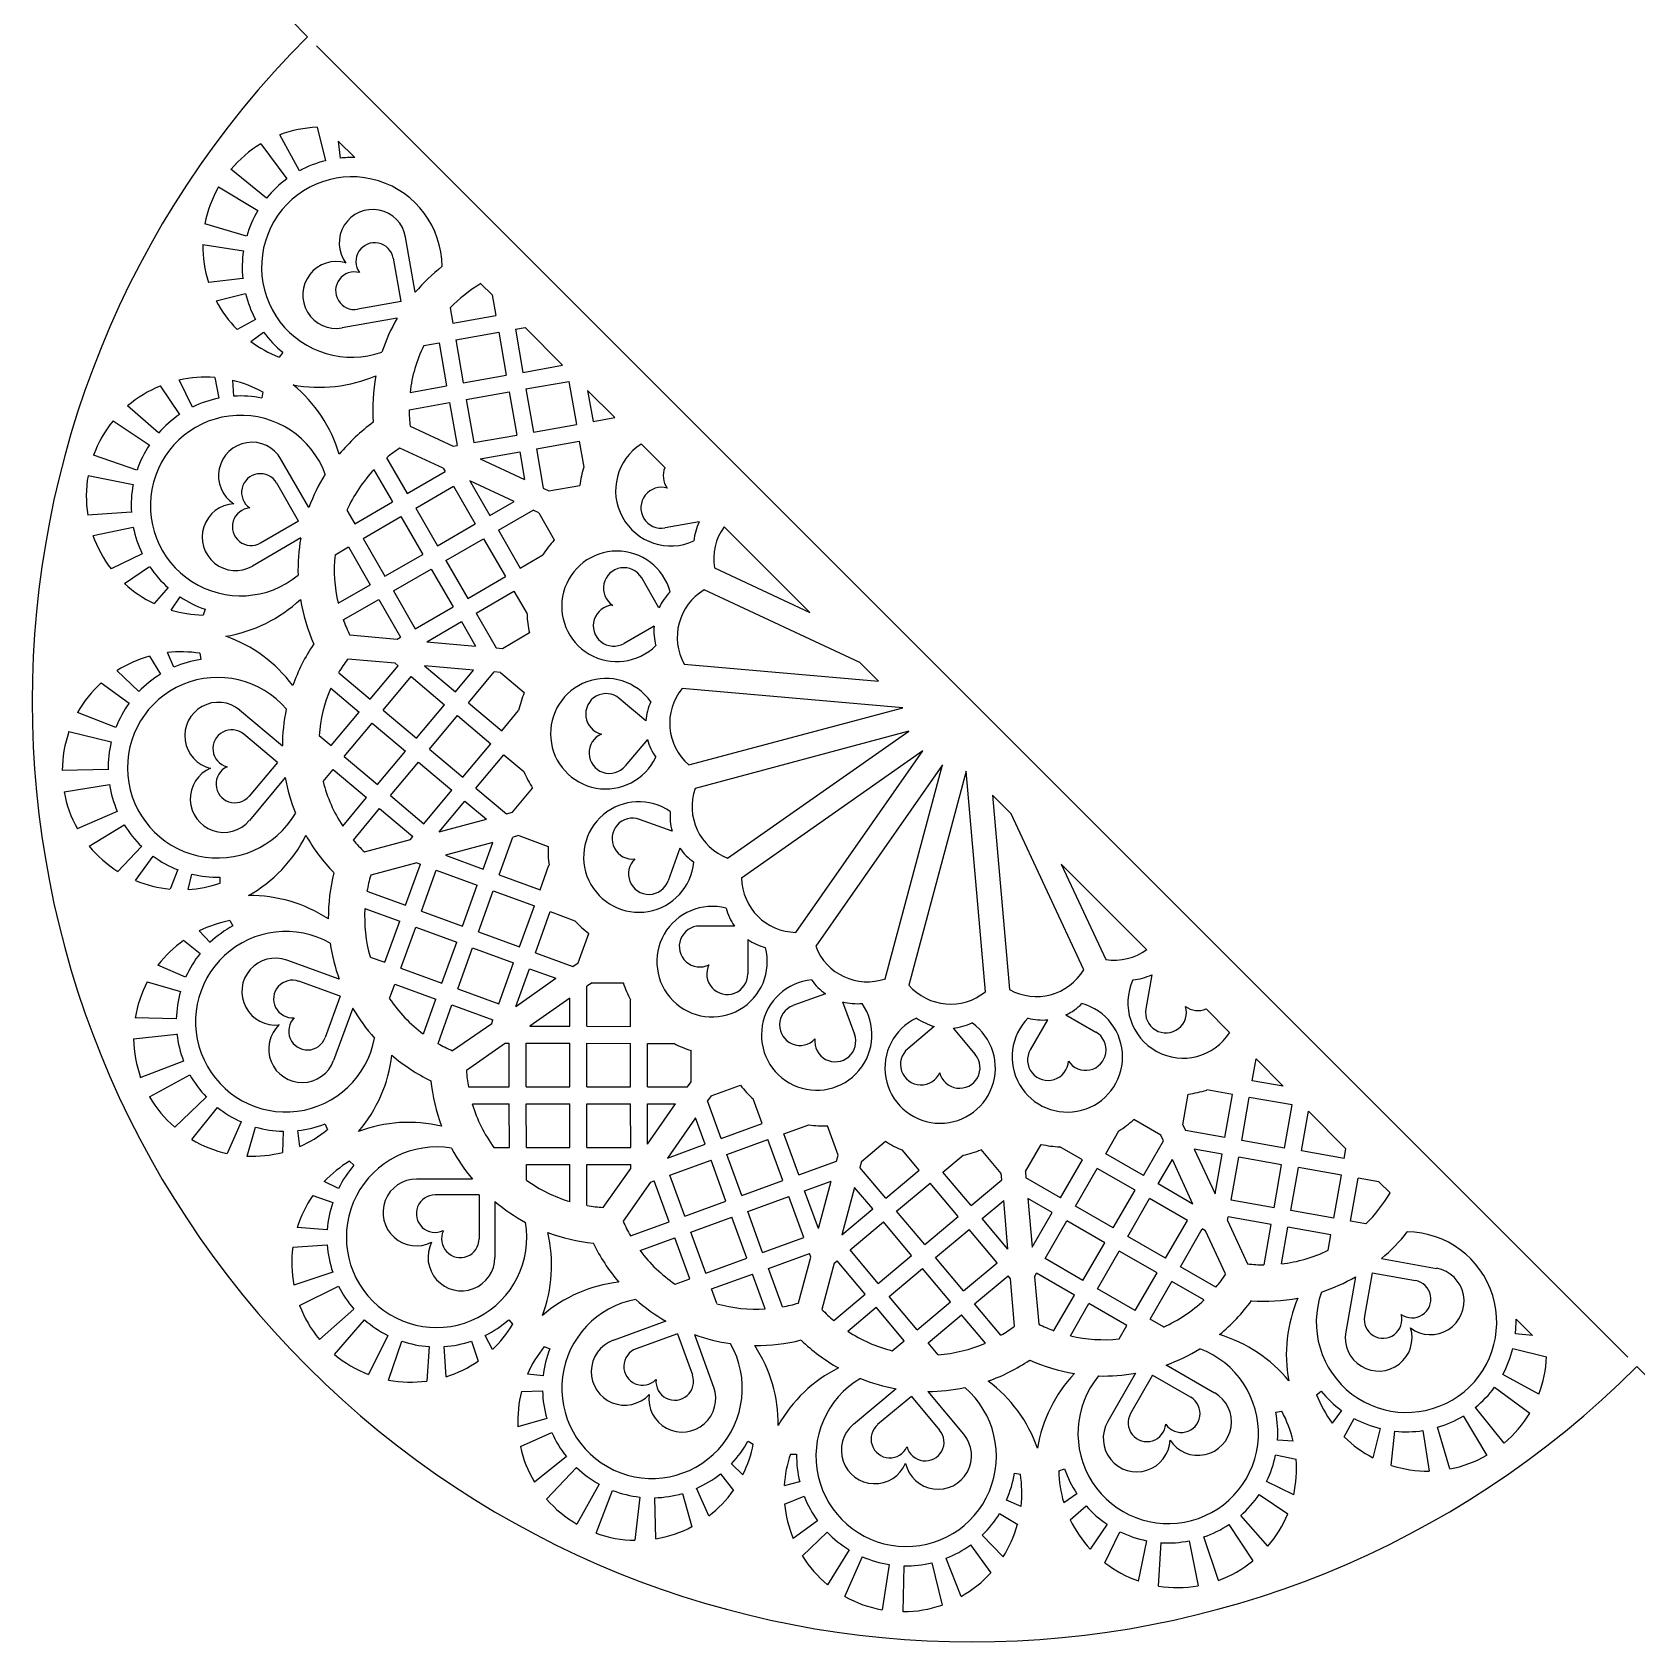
# Model space of a CAD drawing. Extents: x 41 to 289, y -2 to 246.
# Drawn here: x 41.4 to 165.2, y -1.9 to 122.2 of the extents above; entities that cross this region are included whole.
import ezdxf

# ---------------------------------------------------------------- set-up
doc = ezdxf.new("R2010")
doc.units = 0
doc.layers.get('0').update_dxf_attribs({"linetype": 'CONTINUOUS'})

msp = doc.modelspace()

# ---------------------------------------------------------------- linework, layer by layer
for p, q in [((63.38, 121.16), (164.5, 20.05)), ((62.05, 111.53), (60.53, 114.31)), ((63.41, 114.9), (64.06, 112.31)), ((59.08, 113.61), (61.07, 110.91)), ((65.05, 113.83), (66.33, 112.56)), ((65.05, 113.83), (65.19, 112.51)), ((59.51, 109.42), (56.76, 111.65)), ((55.82, 110.3), (58.85, 108.47)), ((57.98, 106.5), (54.76, 107.45)), ((54.6, 105.84), (57.73, 105.37)), ((70.99, 102.17), (70.24, 106.42)), ((69.89, 101.45), (69.3, 104.79)), ((57.68, 103.22), (55.04, 102.93)), ((55.62, 101.51), (57.89, 102.08)), ((76.05, 102.83), (76.91, 101.97)), ((76.91, 101.97), (77.2, 100.37)), ((69.89, 101.45), (66.55, 100.86)), ((73.67, 100.97), (73.88, 99.78)), ((58.67, 100.07), (57.24, 99.29)), ((69.58, 100.17), (65.34, 99.42)), ((73.88, 99.78), (77.2, 100.37)), ((78.71, 99.31), (79.45, 99.44)), ((78.71, 99.31), (79.29, 95.99)), ((79.45, 99.44), (82.35, 96.54)), ((58.3, 98.36), (59.29, 99.09)), ((71.64, 98.06), (72.82, 98.27)), ((72.82, 98.27), (73.4, 94.95)), ((74.11, 98.49), (77.42, 99.08)), ((74.11, 98.49), (74.69, 95.18)), ((77.42, 99.08), (78, 95.77)), ((60.78, 97.53), (60.48, 97.17)), ((55.52, 95.6), (55.84, 94.01)), ((74.69, 95.18), (78, 95.77)), ((79.29, 95.99), (82.35, 96.54)), ((51.31, 94.95), (52.8, 92.74)), ((53.8, 93.31), (52.78, 95.41)), ((56.99, 94.16), (56.91, 95.38)), ((59.23, 94.48), (59.14, 94.02)), ((70.59, 94.45), (73.4, 94.95)), ((74.92, 93.89), (78.23, 94.48)), ((78.23, 94.48), (78.81, 91.16)), ((79.52, 94.71), (82.83, 95.29)), ((79.52, 94.71), (80.1, 91.39)), ((82.83, 95.29), (83.41, 91.98)), ((84.28, 94.6), (84.7, 92.21)), ((84.28, 94.6), (86.38, 92.5)), ((51.18, 91.32), (48.8, 93.41)), ((70.51, 93.11), (73.63, 93.66)), ((73.63, 93.66), (74.21, 90.35)), ((74.92, 93.89), (75.5, 90.58)), ((47.68, 92.25), (50.47, 90.4)), ((70.59, 91.85), (73.92, 90.3)), ((80.1, 91.39), (83.41, 91.98)), ((84.7, 92.21), (86.38, 92.5)), ((75.5, 90.58), (78.81, 91.16)), ((80.33, 90.1), (83.64, 90.69)), ((83.64, 90.69), (83.99, 88.69)), ((49.52, 88.46), (46.17, 89.61)), ((68.78, 89.4), (70.36, 86.66)), ((73.13, 88.6), (69.8, 90.15)), ((73.92, 90.3), (74.21, 90.35)), ((75.99, 89.33), (79.04, 89.87)), ((79.04, 89.87), (79.41, 87.74)), ((80.33, 90.1), (80.86, 87.06)), ((88.42, 90.47), (90.25, 88.64)), ((62.78, 85.58), (60.63, 89.31)), ((67.8, 88.48), (69.23, 86.01)), ((70.36, 86.66), (73.28, 88.35)), ((73.13, 88.6), (73.28, 88.35)), ((75.99, 89.33), (79.41, 87.74)), ((45.75, 88.03), (49.22, 87.35)), ((61.99, 84.52), (60.3, 87.46)), ((71.02, 85.53), (73.93, 87.21)), ((73.93, 87.21), (75.61, 84.3)), ((78.62, 86.04), (75.2, 87.64)), ((75.2, 87.64), (76.74, 84.95)), ((80.86, 87.06), (81.3, 86.86)), ((81.3, 86.86), (83.67, 87.28)), ((66.32, 84.32), (69.23, 86.01)), ((76.74, 84.95), (78.62, 86.04)), ((49.08, 85.2), (45.73, 84.99)), ((61.99, 84.52), (59.05, 82.83)), ((65.72, 85.36), (66.32, 84.32)), ((66.97, 83.19), (69.88, 84.87)), ((69.88, 84.87), (71.56, 81.96)), ((71.02, 85.53), (72.7, 82.61)), ((77.4, 83.82), (80.07, 85.37)), ((80.51, 85.16), (80.07, 85.37)), ((80.51, 85.16), (81.71, 83.07)), ((92.88, 84.46), (90.25, 84)), ((46.13, 83.42), (49.23, 84.05)), ((62.15, 83.22), (58.42, 81.06)), ((66.97, 83.19), (68.65, 80.27)), ((72.7, 82.61), (75.61, 84.3)), ((73.35, 81.48), (76.26, 83.16)), ((76.26, 83.16), (77.94, 80.25)), ((77.4, 83.82), (79.08, 80.9)), ((94.81, 84.08), (101.41, 77.48)), ((49.92, 82.01), (47.53, 80.84)), ((64.8, 81.93), (65.84, 82.53)), ((65.84, 82.53), (67.52, 79.62)), ((68.65, 80.27), (71.56, 81.96)), ((79.08, 80.9), (80.83, 81.92)), ((48.57, 79.71), (50.5, 81.01)), ((69.3, 79.14), (72.22, 80.82)), ((72.22, 80.82), (73.9, 77.91)), ((73.35, 81.48), (75.03, 78.56)), ((94.06, 80.91), (101.41, 77.48)), ((65.05, 78.19), (67.52, 79.62)), ((75.03, 78.56), (77.94, 80.25)), ((89.78, 77.83), (88.45, 80.14)), ((51.92, 79.39), (50.85, 78.17)), ((52.16, 77.66), (52.84, 78.68)), ((65.43, 76.9), (68.17, 78.48)), ((68.17, 78.48), (69.85, 75.57)), ((69.3, 79.14), (70.98, 76.22)), ((75.68, 77.43), (78.6, 79.11)), ((78.6, 79.11), (79.61, 77.36)), ((105.27, 73.61), (93.27, 79.21)), ((54.77, 77.73), (54.62, 77.28)), ((70.98, 76.22), (73.9, 77.91)), ((75.68, 77.43), (77.23, 74.75)), ((65.94, 75.74), (69.6, 75.42)), ((71.87, 75.22), (74.55, 76.77)), ((74.55, 76.77), (75.64, 74.89)), ((77.71, 74.71), (79.8, 75.92)), ((89.4, 76.42), (87.09, 75.09)), ((69.6, 75.42), (69.85, 75.57)), ((71.87, 75.22), (75.64, 74.89)), ((77.23, 74.75), (77.71, 74.71)), ((50.49, 74.11), (51.34, 72.72)), ((52.37, 73.26), (51.88, 74.38)), ((54.36, 74.33), (54.44, 73.86)), ((69.44, 73.56), (65.78, 73.88)), ((67.5, 70.79), (69.66, 73.37)), ((69.44, 73.56), (69.66, 73.37)), ((75.47, 73.03), (71.71, 73.36)), ((71.71, 73.36), (74.08, 71.37)), ((91.73, 73.49), (106.71, 72.17)), ((105.27, 73.61), (106.71, 72.17)), ((46.76, 72.06), (48.92, 70.49)), ((49.66, 71.38), (47.98, 72.99)), ((65.08, 72.83), (67.5, 70.79)), ((68.5, 69.95), (70.66, 72.53)), ((70.66, 72.53), (73.24, 70.36)), ((74.08, 71.37), (75.47, 73.03)), ((75.08, 70.52), (77.06, 72.89)), ((77.55, 72.85), (77.06, 72.89)), ((77.55, 72.85), (79.39, 71.3)), ((64.47, 71.63), (66.66, 69.79)), ((88.77, 69.13), (86.72, 70.85)), ((108.58, 70.13), (91.57, 71.62)), ((47.88, 68.6), (44.93, 69.76)), ((60.74, 67.18), (57.44, 69.95)), ((64.5, 67.21), (66.66, 69.79)), ((68.5, 69.95), (71.08, 67.78)), ((71.08, 67.78), (73.24, 70.36)), ((72.08, 66.94), (74.24, 69.52)), ((74.24, 69.52), (76.82, 67.36)), ((75.08, 70.52), (77.66, 68.36)), ((77.66, 68.36), (78.96, 69.91)), ((92.09, 65.72), (108.58, 70.13)), ((44.27, 68.29), (47.53, 67.5)), ((65.5, 66.37), (67.66, 68.95)), ((67.66, 68.95), (70.24, 66.78)), ((109.06, 68.33), (92.57, 63.91)), ((95.07, 58.54), (109.06, 68.33)), ((60.36, 65.92), (57.77, 68.1)), ((63.58, 67.98), (64.5, 67.21)), ((74.66, 64.78), (76.82, 67.36)), ((88.89, 67.68), (87.18, 65.64)), ((60.36, 65.92), (58.18, 63.32)), ((65.5, 66.37), (68.08, 64.2)), ((68.08, 64.2), (70.24, 66.78)), ((69.08, 63.36), (71.24, 65.94)), ((71.24, 65.94), (73.81, 63.77)), ((72.08, 66.94), (74.66, 64.78)), ((75.66, 63.93), (77.82, 66.51)), ((77.82, 66.51), (79.37, 65.21)), ((110.13, 66.8), (96.15, 57)), ((100.34, 52.81), (110.13, 66.8)), ((47.3, 65.36), (43.76, 65.29)), ((60.96, 64.74), (58.19, 61.44)), ((63.89, 64.44), (64.66, 65.36)), ((64.66, 65.36), (67.23, 63.2)), ((111.66, 65.72), (101.87, 51.74)), ((107.24, 49.23), (111.66, 65.72)), ((113.47, 65.24), (109.05, 48.75)), ((114.96, 48.23), (113.47, 65.24)), ((43.9, 63.65), (47.4, 64.2)), ((69.08, 63.36), (71.65, 61.19)), ((71.65, 61.19), (73.81, 63.77)), ((75.66, 63.93), (78.02, 61.95)), ((78.49, 62.07), (80.04, 63.92)), ((115.51, 63.38), (116.82, 48.4)), ((115.51, 63.38), (116.95, 61.94)), ((48, 62.13), (44.92, 60.79)), ((65.4, 61.01), (67.23, 63.2)), ((66.21, 59.93), (68.24, 62.36)), ((68.24, 62.36), (70.81, 60.19)), ((72.83, 60.56), (74.82, 62.93)), ((74.82, 62.93), (76.48, 61.53)), ((78.02, 61.95), (78.49, 62.07)), ((45.83, 59.46), (48.54, 61.11)), ((72.83, 60.56), (76.48, 61.53)), ((90.79, 60.61), (88.28, 61.52)), ((122.55, 49.93), (116.95, 61.94)), ((67.08, 59.01), (70.63, 59.97)), ((70.63, 59.97), (70.81, 60.19)), ((76.96, 59.73), (73.31, 58.75)), ((76.22, 57.69), (76.96, 59.73)), ((77.45, 57.24), (78.5, 60.14)), ((78.97, 60.27), (78.5, 60.14)), ((78.97, 60.27), (81.24, 59.44)), ((49.88, 59.43), (48.04, 57.51)), ((49.4, 56.8), (50.77, 58.68)), ((73.31, 58.75), (76.22, 57.69)), ((91.4, 59.29), (90.49, 56.78)), ((52.66, 57.65), (52.07, 56.13)), ((53.48, 56.11), (53.76, 57.3)), ((71.11, 58.16), (67.56, 57.21)), ((70.24, 54.9), (71.38, 58.06)), ((71.11, 58.16), (71.38, 58.06)), ((71.46, 54.45), (72.61, 57.61)), ((72.61, 57.61), (75.77, 56.46)), ((77.45, 57.24), (80.61, 56.09)), ((80.61, 56.09), (81.3, 57.99)), ((120.81, 58.07), (124.24, 50.72)), ((120.81, 58.07), (127.41, 51.47)), ((55.9, 57.06), (55.91, 56.59)), ((67.26, 55.98), (70.24, 54.9)), ((74.63, 53.29), (75.77, 56.46)), ((75.86, 52.85), (77, 56.01)), ((77, 56.01), (80.17, 54.86)), ((67.1, 54.65), (69.79, 53.67)), ((79.02, 51.69), (80.17, 54.86)), ((56.68, 53.73), (56.91, 53.31)), ((68.64, 50.5), (69.79, 53.67)), ((71.46, 54.45), (74.63, 53.29)), ((80.25, 51.24), (81.4, 54.41)), ((81.4, 54.41), (83.3, 53.71)), ((53.12, 52.2), (54.39, 51.19)), ((55.17, 52.04), (54.33, 52.93)), ((69.87, 50.05), (71.02, 53.22)), ((71.02, 53.22), (74.18, 52.06)), ((75.86, 52.85), (79.02, 51.69)), ((83.54, 50.46), (84.37, 52.73)), ((95.6, 53.3), (92.93, 53.3)), ((96.63, 52.27), (96.63, 49.6)), ((67.51, 50.91), (68.64, 50.5)), ((73.03, 48.9), (74.18, 52.06)), ((74.26, 48.45), (75.41, 51.62)), ((75.41, 51.62), (78.57, 50.46)), ((80.25, 51.24), (83.15, 50.18)), ((53.27, 49.35), (51.14, 50.29)), ((65.12, 49.19), (61.07, 50.66)), ((69.87, 50.05), (73.03, 48.9)), ((77.42, 47.3), (78.57, 50.46)), ((78.74, 47.1), (79.8, 50.01)), ((79.8, 50.01), (81.84, 49.27)), ((83.15, 50.18), (83.54, 50.46)), ((50.32, 49), (52.88, 48.26)), ((65.2, 47.88), (62.01, 49.04)), ((69.01, 47.7), (69.42, 48.82)), ((69.42, 48.82), (72.58, 47.67)), ((74.26, 48.45), (77.42, 47.3)), ((78.74, 47.1), (81.84, 49.27)), ((84.62, 48.93), (84.22, 48.65)), ((84.22, 45.57), (84.22, 48.65)), ((84.62, 48.93), (87.03, 48.93)), ((127.8, 49.54), (127.34, 46.91)), ((65.2, 47.88), (64.04, 44.69)), ((71.61, 44.98), (72.58, 47.67)), ((72.74, 44.25), (73.81, 47.22)), ((73.81, 47.22), (76.98, 46.07)), ((82.91, 47.74), (79.82, 45.57)), ((82.91, 45.57), (82.91, 47.74)), ((87.59, 45.56), (87.59, 47.59)), ((102.63, 48.07), (100.12, 47.16)), ((103.95, 47.45), (104.86, 44.95)), ((52.55, 46.13), (49.38, 46.21)), ((66.16, 46.97), (64.68, 42.92)), ((76.88, 45.79), (76.98, 46.07)), ((119.76, 46.07), (118.42, 43.76)), ((121.17, 46.45), (123.48, 45.11)), ((131.98, 46.91), (133.8, 45.08)), ((49.26, 44.6), (52.6, 44.97)), ((73.87, 43.69), (76.88, 45.79)), ((79.82, 45.57), (82.91, 45.57)), ((84.22, 45.57), (87.59, 45.56)), ((111.02, 45.56), (108.97, 43.84)), ((112.47, 45.43), (114.18, 43.39)), ((77.95, 44.26), (74.94, 42.15)), ((77.95, 44.26), (78.24, 44.26)), ((78.24, 40.9), (78.24, 44.26)), ((79.55, 44.26), (82.91, 44.26)), ((79.55, 40.9), (79.55, 44.26)), ((82.92, 40.89), (82.91, 44.26)), ((84.22, 44.26), (87.59, 44.25)), ((84.23, 40.89), (84.22, 44.26)), ((87.59, 40.89), (87.59, 44.25)), ((88.9, 44.25), (90.93, 44.25)), ((88.9, 40.89), (88.9, 44.25)), ((92.27, 41.28), (92.26, 43.69)), ((53.11, 42.88), (49.81, 41.61)), ((135.54, 41.37), (135.84, 43.05)), ((135.84, 43.05), (137.94, 40.95)), ((50.5, 40.12), (53.6, 41.83)), ((91.99, 40.89), (92.27, 41.28)), ((93.8, 40.21), (96.06, 41.03)), ((137.94, 40.95), (135.54, 41.37)), ((54.87, 40.09), (52.44, 37.78)), ((75.08, 40.9), (78.24, 40.9)), ((79.55, 40.9), (82.92, 40.89)), ((84.23, 40.89), (87.59, 40.89)), ((88.9, 40.89), (91.99, 40.89)), ((93.8, 40.21), (93.52, 39.81)), ((94.58, 36.91), (93.52, 39.81)), ((97.74, 38.06), (97.05, 39.97)), ((130.19, 37.96), (130.61, 40.34)), ((134.02, 40.31), (132.03, 40.66)), ((133.44, 36.99), (134.02, 40.31)), ((134.73, 36.77), (135.31, 40.08)), ((138.63, 39.5), (135.31, 40.08)), ((53.75, 36.83), (55.73, 39.31)), ((75.39, 39.59), (78.24, 39.59)), ((78.25, 36.22), (78.24, 39.59)), ((79.55, 39.59), (82.92, 39.58)), ((79.56, 36.22), (79.55, 39.59)), ((82.92, 36.22), (82.92, 39.58)), ((84.23, 39.58), (87.59, 39.58)), ((84.23, 36.22), (84.23, 39.58)), ((87.6, 36.21), (87.59, 39.58)), ((88.9, 36.48), (91.07, 39.58)), ((88.9, 39.58), (91.07, 39.58)), ((88.9, 36.48), (88.9, 39.58)), ((92.6, 38.5), (90.44, 35.41)), ((93.35, 36.47), (92.6, 38.5)), ((138.04, 36.18), (138.63, 39.5)), ((139.33, 35.96), (139.87, 39.01)), ((139.87, 39.01), (142.77, 36.11)), ((57.57, 38.19), (56.49, 35.76)), ((58.01, 35.56), (58.66, 37.8)), ((60.79, 37.47), (60.75, 35.84)), ((62.08, 36.3), (61.94, 37.52)), ((64.04, 38.03), (64.21, 37.59)), ((94.58, 36.91), (97.74, 38.06)), ((99.42, 37.28), (101.33, 37.97)), ((100.57, 34.12), (99.42, 37.28)), ((103.6, 35.64), (102.77, 37.9)), ((124.24, 35.74), (125.25, 37.5)), ((128.5, 37.17), (126.41, 38.38)), ((130.19, 37.96), (130.4, 37.52)), ((133.44, 36.99), (130.4, 37.52)), ((77.05, 36.22), (78.25, 36.22)), ((79.56, 36.22), (82.92, 36.22)), ((84.23, 36.22), (87.6, 36.21)), ((90.44, 35.41), (93.35, 36.47)), ((95.03, 35.68), (98.19, 36.83)), ((99.34, 33.67), (98.19, 36.83)), ((105.41, 35.15), (107.26, 36.7)), ((109.85, 34.48), (108.54, 36.04)), ((116.18, 34.21), (114.63, 36.06)), ((118.05, 34.37), (119.25, 36.46)), ((122.45, 35.26), (120.69, 36.28)), ((127.15, 34.06), (128.7, 36.73)), ((128.7, 36.73), (128.5, 37.17)), ((131.07, 36.08), (132.67, 32.65)), ((133.21, 35.7), (131.07, 36.08)), ((138.04, 36.18), (134.73, 36.77)), ((142.64, 35.38), (142.77, 36.11)), ((65.91, 35.16), (66.26, 34.85)), ((79.56, 34.91), (82.92, 34.91)), ((79.56, 33.71), (79.56, 34.91)), ((82.92, 32.05), (82.92, 34.91)), ((84.23, 34.91), (87.6, 34.91)), ((84.23, 31.75), (84.23, 34.91)), ((87.6, 34.61), (87.6, 34.91)), ((90.63, 34.09), (93.8, 35.24)), ((94.95, 32.07), (93.8, 35.24)), ((96.18, 32.52), (95.03, 35.68)), ((100.57, 34.12), (103.48, 35.17)), ((103.48, 35.17), (103.6, 35.64)), ((105.41, 35.15), (105.28, 34.69)), ((111.69, 34.32), (113.25, 35.62)), ((120.76, 32.35), (122.45, 35.26)), ((127.15, 34.06), (124.24, 35.74)), ((128.29, 33.41), (129.38, 35.29)), ((130.97, 31.86), (129.38, 35.29)), ((132.67, 32.65), (133.21, 35.7)), ((133.91, 32.16), (134.5, 35.48)), ((137.81, 34.89), (134.5, 35.48)), ((137.23, 31.58), (137.81, 34.89)), ((142.64, 35.38), (139.33, 35.96)), ((65.07, 33.06), (63.97, 33.6)), ((75.39, 33.79), (71.08, 33.79)), ((85.49, 31.6), (87.6, 34.61)), ((89.13, 33.54), (87.02, 30.53)), ((89.13, 33.54), (89.4, 33.64)), ((90.56, 30.48), (89.4, 33.64)), ((91.79, 30.93), (90.63, 34.09)), ((96.18, 32.52), (99.34, 33.67)), ((101.02, 32.89), (103.06, 33.63)), ((102.08, 29.98), (103.06, 33.63)), ((107.27, 32.32), (105.28, 34.69)), ((107.27, 32.32), (109.85, 34.48)), ((113.86, 31.75), (111.69, 34.32)), ((113.86, 31.75), (116.23, 33.73)), ((116.23, 33.73), (116.18, 34.21)), ((118.05, 34.37), (118.09, 33.89)), ((120.76, 32.35), (118.09, 33.89)), ((121.9, 31.7), (123.58, 34.61)), ((126.5, 32.93), (123.58, 34.61)), ((138.51, 31.35), (139.1, 34.67)), ((142.42, 34.09), (139.1, 34.67)), ((141.83, 30.77), (142.42, 34.09)), ((143.12, 30.55), (143.71, 33.86)), ((145.31, 33.58), (143.71, 33.86)), ((145.31, 33.58), (146.17, 32.72)), ((63.08, 32.51), (64.62, 31.99)), ((75.91, 32.58), (72.52, 32.58)), ((75.91, 32.58), (75.91, 29.18)), ((96.63, 31.29), (99.79, 32.44)), ((100.95, 29.28), (99.79, 32.44)), ((102.08, 29.98), (101.02, 32.89)), ((104.87, 33.14), (103.89, 29.49)), ((106.27, 31.48), (104.87, 33.14)), ((108.11, 31.32), (110.69, 33.48)), ((112.86, 30.91), (110.69, 33.48)), ((118.23, 32.3), (118.56, 28.53)), ((120.11, 31.22), (118.23, 32.3)), ((124.81, 30.02), (126.5, 32.93)), ((125.95, 29.36), (127.63, 32.28)), ((130.55, 30.6), (127.63, 32.28)), ((130.97, 31.86), (128.29, 33.41)), ((77.12, 32.06), (77.12, 27.75)), ((91.79, 30.93), (94.95, 32.07)), ((97.78, 28.13), (96.63, 31.29)), ((103.89, 29.49), (106.27, 31.48)), ((110.28, 28.74), (108.11, 31.32)), ((114.7, 30.74), (116.37, 32.14)), ((116.7, 28.37), (116.37, 32.14)), ((118.56, 28.53), (120.11, 31.22)), ((124.81, 30.02), (121.9, 31.7)), ((137.23, 31.58), (133.91, 32.16)), ((141.83, 30.77), (138.51, 31.35)), ((64.2, 29.88), (61.88, 30.04)), ((87.58, 29.4), (90.56, 30.48)), ((92.24, 29.7), (95.4, 30.84)), ((96.55, 27.68), (95.4, 30.84)), ((104.53, 28.32), (107.11, 30.48)), ((109.27, 27.9), (107.11, 30.48)), ((110.28, 28.74), (112.86, 30.91)), ((111.12, 27.74), (113.7, 29.9)), ((115.86, 27.33), (113.7, 29.9)), ((116.7, 28.37), (114.7, 30.74)), ((119.56, 27.65), (121.24, 30.56)), ((124.16, 28.88), (121.24, 30.56)), ((128.86, 27.68), (130.55, 30.6)), ((130, 27.03), (131.68, 29.94)), ((131.94, 29.8), (131.68, 29.94)), ((133.49, 26.47), (131.94, 29.8)), ((133.63, 30.59), (133.68, 30.87)), ((133.63, 30.59), (135.18, 27.26)), ((137, 30.29), (133.68, 30.87)), ((136.45, 27.18), (137, 30.29)), ((137.79, 27.25), (138.29, 30.07)), ((141.6, 29.48), (138.29, 30.07)), ((144.3, 30.34), (143.12, 30.55)), ((61.54, 28.54), (64.2, 28.72)), ((88.32, 28.27), (91.01, 29.25)), ((92.16, 26.09), (91.01, 29.25)), ((93.39, 26.53), (92.24, 29.7)), ((97.78, 28.13), (100.95, 29.28)), ((122.47, 25.97), (124.16, 28.88)), ((128.86, 27.68), (125.95, 29.36)), ((141.39, 28.3), (141.6, 29.48)), ((93.39, 26.53), (96.55, 27.68)), ((98.23, 26.9), (101.39, 28.05)), ((100.54, 24.23), (101.49, 27.77)), ((101.49, 27.77), (101.39, 28.05)), ((103.3, 27.29), (103.52, 27.48)), ((105.69, 24.9), (103.52, 27.48)), ((106.69, 25.74), (104.53, 28.32)), ((106.69, 25.74), (109.27, 27.9)), ((113.28, 25.17), (111.12, 27.74)), ((113.28, 25.17), (115.86, 27.33)), ((122.47, 25.97), (119.56, 27.65)), ((123.61, 25.32), (125.29, 28.23)), ((128.21, 26.55), (125.29, 28.23)), ((145.51, 27.65), (149.75, 26.9)), ((64.62, 26.61), (61.62, 25.6)), ((91.03, 25.68), (92.16, 26.09)), ((93.84, 25.31), (97, 26.45)), ((97.98, 23.77), (97, 26.45)), ((99.32, 23.93), (98.23, 26.9)), ((103.3, 27.29), (102.35, 23.74)), ((107.54, 24.74), (110.12, 26.9)), ((112.28, 24.33), (110.12, 26.9)), ((114.13, 24.16), (116.71, 26.32)), ((116.89, 26.1), (116.71, 26.32)), ((117.21, 22.44), (116.89, 26.1)), ((118.76, 26.26), (118.9, 26.52)), ((118.76, 26.26), (119.08, 22.6)), ((121.82, 24.84), (118.9, 26.52)), ((126.52, 23.64), (128.21, 26.55)), ((132.74, 25.45), (130, 27.03)), ((143.5, 26.25), (142.76, 22.01)), ((144.79, 26.55), (144.2, 23.21)), ((144.79, 26.55), (148.13, 25.96)), ((62.06, 24.04), (65.07, 25.54)), ((94.25, 24.18), (93.84, 25.31)), ((103.27, 22.87), (105.69, 24.9)), ((120.24, 22.1), (121.82, 24.84)), ((126.52, 23.64), (123.61, 25.32)), ((127.66, 22.98), (129.34, 25.9)), ((131.82, 24.47), (129.34, 25.9)), ((66.26, 23.75), (63.59, 21.42)), ((104.34, 22.07), (106.53, 23.9)), ((108.7, 21.32), (106.53, 23.9)), ((109.7, 22.16), (107.54, 24.74)), ((109.7, 22.16), (112.28, 24.33)), ((116.16, 21.74), (114.13, 24.16)), ((121.52, 21.71), (122.95, 24.18)), ((125.87, 22.5), (122.95, 24.18)), ((64.75, 20.26), (67.08, 22.93)), ((78.19, 22.93), (78.5, 22.57)), ((90.31, 22.82), (86.26, 21.35)), ((110.54, 21.16), (113.12, 23.32)), ((114.96, 21.14), (113.12, 23.32)), ((125.27, 21.46), (125.87, 22.5)), ((128.7, 22.38), (127.66, 22.98)), ((155.89, 22.99), (157.17, 21.72)), ((68.87, 21.73), (67.38, 18.72)), ((68.93, 18.28), (69.94, 21.29)), ((75.32, 21.29), (75.84, 19.75)), ((76.94, 20.64), (76.39, 21.73)), ((91.21, 21.86), (88.02, 20.7)), ((91.21, 21.86), (92.37, 18.68)), ((92.53, 21.79), (94, 17.74)), ((107.78, 20.55), (108.7, 21.32)), ((111.32, 20.24), (110.54, 21.16)), ((157.17, 21.72), (155.85, 21.86)), ((72.05, 20.87), (71.87, 18.21)), ((73.37, 18.54), (73.21, 20.87)), ((80.93, 20.87), (81.37, 20.7)), ((155.65, 20.72), (158.23, 20.08)), ((80.85, 18.61), (79.64, 18.75)), ((126.55, 18.81), (124.4, 15.08)), ((127.86, 18.66), (126.16, 15.72)), ((127.86, 18.66), (130.8, 16.96)), ((128.91, 19.45), (132.64, 17.29)), ((157.65, 17.2), (154.87, 18.71)), ((79.18, 17.41), (80.8, 17.45)), ((108.08, 17.62), (104.78, 14.85)), ((110.51, 17.41), (113.28, 14.11)), ((140.5, 17.15), (140.87, 17.44)), ((154.24, 17.74), (156.95, 15.74)), ((109.25, 17.03), (106.65, 14.85)), ((109.25, 17.03), (111.43, 14.43)), ((154.98, 13.42), (152.75, 16.18)), ((81.13, 15.32), (78.89, 14.68)), ((137.35, 15.8), (137.81, 15.89)), ((142.43, 15.95), (141.7, 14.97)), ((142.62, 13.91), (143.4, 15.33)), ((151.81, 15.52), (153.63, 12.48)), ((79.09, 13.16), (81.53, 14.24)), ((145.41, 14.55), (144.85, 12.29)), ((146.27, 11.7), (146.55, 14.35)), ((148.7, 14.4), (149.18, 11.26)), ((150.78, 11.43), (149.83, 14.65)), ((96.65, 13.57), (97.06, 13.35)), ((99.93, 12.58), (100.4, 12.57)), ((137.34, 12.51), (138.93, 12.18)), ((138.71, 13.58), (137.49, 13.65)), ((82.64, 12.39), (80.17, 10.42)), ((81.11, 9.11), (83.43, 11.54)), ((96.26, 10.99), (95.37, 11.84)), ((120.62, 11.29), (121.06, 11.44)), ((85.16, 10.27), (83.45, 7.17)), ((93.62, 7.81), (92.68, 9.94)), ((94.52, 11.06), (95.53, 9.78)), ((100.63, 10.43), (99.44, 10.14)), ((117.2, 11.1), (117.66, 11.03)), ((138.74, 9.44), (136.65, 10.47)), ((84.94, 6.47), (86.21, 9.78)), ((88.31, 9.26), (87.93, 5.93)), ((89.54, 6.05), (89.46, 9.21)), ((91.59, 9.54), (92.33, 6.98)), ((99.47, 8.73), (100.98, 9.33)), ((117.71, 8.54), (116.59, 9.03)), ((122.02, 9.51), (121, 8.83)), ((136.07, 9.46), (138.28, 7.98)), ((116.06, 8), (117.45, 7.16)), ((121.5, 7.51), (122.72, 8.59)), ((136.75, 5.47), (134.65, 7.84)), ((102.02, 7.44), (100.13, 6.07)), ((100.84, 4.7), (102.76, 6.55)), ((116.33, 4.65), (114.71, 6.32)), ((124.34, 7.17), (123.04, 5.24)), ((124.17, 4.2), (125.34, 6.59)), ((133.73, 7.14), (135.59, 4.34)), ((104.44, 5.2), (102.79, 2.5)), ((113.82, 5.58), (115.39, 3.43)), ((127.38, 5.9), (126.75, 2.79)), ((128.32, 2.39), (128.53, 5.75)), ((130.68, 5.89), (131.36, 2.41)), ((132.95, 2.84), (131.8, 6.19)), ((104.12, 1.59), (105.47, 4.67)), ((107.54, 4.06), (106.99, 0.56)), ((108.62, 0.42), (108.69, 3.96)), ((110.83, 4.2), (111.62, 0.93)), ((113.09, 1.6), (111.93, 4.54))]:
    msp.add_line(p, q)
for centre, radius, start, end in [((113.94, 173.13), 72.5, 45, 225), ((216.47, 173.13), 72.5, 315, 135), ((113.94, 70.6), 72.5, 135, 315), ((216.47, 70.6), 72.5, 225, 45), ((63.77, 105.73), 9.17, 92.2378, 110.6826), ((63.77, 105.73), 9.17, 120.7876, 139.8578), ((66.09, 104.11), 8.45, 103.923, 118.5687), ((66.09, 104.11), 8.45, 88.369, 96.077), ((66.09, 104.11), 6.96, 0.4723, 289.5277), ((66.09, 104.11), 8.45, 126.423, 141.0687), ((63.77, 105.73), 9.17, 150.1314, 169.2016), ((66.09, 104.11), 8.45, 148.923, 163.5687), ((67.7, 105.97), 2.58, 10, 216.893), ((63.77, 105.73), 9.17, 179.3068, 197.7519), ((67.86, 104.54), 1.45, 10, 215.466), ((66.09, 104.11), 8.45, 171.423, 186.0687), ((64.89, 101.96), 2.58, 73.107, 280), ((66.29, 102.29), 1.45, 74.534, 280), ((81.72, 93.16), 14.01, 128.2559, 139.9952), ((66.09, 104.11), 8.45, 193.923, 208.5687), ((81.72, 93.16), 11.21, 120.37, 135.8829), ((63.77, 105.73), 9.17, 207.3589, 224.5913), ((81.72, 93.16), 14.01, 150.0048, 161.7441), ((63.77, 105.73), 9.17, 233.4113, 248.978), ((66.09, 104.11), 8.45, 216.423, 231.0687), ((81.72, 93.16), 11.21, 154.1171, 173.4013), ((54.78, 86.45), 9.17, 85.3992, 102.631), ((63.59, 105.86), 11.02, 259.3933, 293.2727), ((81.72, 93.16), 14.01, 169.4304, 184.178), ((54.78, 86.45), 9.17, 112.2378, 130.6826), ((54.78, 86.45), 9.17, 61.0135, 76.5795), ((54.57, 86.51), 11.02, 16.7273, 50.6067), ((57.52, 85.72), 8.45, 101.423, 116.0687), ((57.52, 85.72), 8.45, 78.923, 93.5687), ((81.72, 93.16), 11.21, 180.2794, 186.7434), ((54.78, 86.45), 9.17, 140.7876, 159.8578), ((57.52, 85.72), 6.96, 20.4723, 309.5277), ((57.52, 85.72), 8.45, 123.923, 138.5687), ((75.95, 80.78), 14.01, 125.822, 140.5696), ((57.52, 85.72), 8.45, 146.423, 161.0687), ((58.39, 88.02), 2.58, 30, 236.893), ((75.95, 80.78), 11.21, 123.2566, 129.7206), ((90.7, 86.87), 4.26, 122.4556, 294.7028), ((59.04, 86.73), 1.45, 30, 235.466), ((75.95, 80.78), 14.01, 148.2559, 159.9952), ((75.95, 80.78), 11.21, 136.5987, 155.8829), ((91.61, 86.24), 8, 162.1684, 172.5657), ((91.69, 88.01), 1.58, 156.5152, 216.893), ((54.78, 86.45), 9.17, 170.1314, 189.2016), ((57.52, 85.72), 8.45, 168.923, 183.5687), ((89.97, 85.55), 1.58, 73.107, 280), ((57.13, 83.29), 2.58, 93.107, 300), ((58.33, 84.09), 1.45, 94.534, 300), ((96.73, 82.65), 4.26, 154.8374, 175.2972), ((54.78, 86.45), 9.17, 199.3068, 217.7519), ((57.52, 85.72), 8.45, 191.423, 206.0687), ((75.95, 80.78), 14.01, 170.0048, 181.7441), ((98.26, 81.58), 4.26, 144.1418, 189.0981), ((75.95, 80.78), 11.21, 174.1171, 193.4013), ((87.6, 77.66), 8, 137.4343, 147.8316), ((86.54, 77.95), 4.26, 15.2972, 314.7028), ((57.52, 85.72), 8.45, 213.923, 228.5687), ((87.08, 79.35), 1.58, 30, 236.893), ((54.78, 86.45), 9.17, 227.3589, 244.5913), ((57.52, 85.72), 8.45, 236.423, 251.0687), ((54.57, 86.51), 11.02, 279.3933, 313.2727), ((75.95, 80.78), 14.01, 189.4304, 204.178), ((93.65, 76.04), 4.26, 134.7028, 155.1626), ((95.45, 75.56), 4.26, 120.9019, 209.0981), ((54.78, 86.45), 9.17, 253.4113, 268.978), ((87.6, 77.66), 8, 182.1684, 192.5657), ((86.3, 76.46), 1.58, 93.107, 300), ((75.95, 80.78), 11.21, 200.2794, 206.7434), ((93.65, 76.04), 4.26, 174.8374, 195.2972), ((52.71, 65.25), 11.02, 36.7273, 70.6067), ((74.75, 67.18), 14.01, 145.822, 160.5696), ((52.93, 65.27), 9.17, 105.3992, 122.631), ((52.93, 65.27), 9.17, 81.0135, 96.5795), ((55.75, 65.51), 8.45, 98.923, 113.5687), ((74.75, 67.18), 11.21, 143.2566, 149.7206), ((52.93, 65.27), 9.17, 132.2378, 150.6826), ((55.75, 65.51), 6.96, 40.4723, 329.5277), ((55.75, 65.51), 8.45, 121.423, 136.0687), ((85.68, 68.13), 4.26, 35.2972, 334.7028), ((74.75, 67.18), 11.21, 156.5987, 175.8829), ((86.78, 68.23), 8, 157.4343, 167.8316), ((85.71, 69.64), 1.58, 50, 256.893), ((94.87, 68.94), 4.26, 140.9019, 229.0981), ((55.75, 65.51), 8.45, 143.923, 158.5687), ((55.79, 67.97), 2.58, 50, 256.893), ((74.75, 67.18), 14.01, 168.2559, 179.9952), ((93.01, 68.77), 4.26, 154.7028, 175.1626), ((52.93, 65.27), 9.17, 160.7876, 179.8578), ((56.83, 66.98), 1.45, 50, 255.466), ((55.75, 65.51), 8.45, 166.423, 181.0687), ((85.97, 66.65), 1.58, 113.107, 320), ((93.01, 68.77), 4.26, 194.8374, 215.2972), ((56.21, 63.1), 2.58, 113.107, 320), ((57.07, 64.25), 1.45, 114.534, 320), ((74.75, 67.18), 14.01, 190.0048, 201.7441), ((86.78, 68.23), 8, 202.1684, 212.5657), ((52.93, 65.27), 9.17, 190.1314, 209.2016), ((55.75, 65.51), 8.45, 188.923, 203.5687), ((74.75, 67.18), 11.21, 194.1171, 213.4013), ((96.59, 62.52), 4.26, 160.9019, 249.0981), ((88.23, 58.62), 4.26, 55.2972, 354.7028), ((94.9, 61.73), 4.26, 174.7028, 195.1626), ((55.75, 65.51), 8.45, 211.423, 226.0687), ((87.74, 60.04), 1.58, 70, 276.893), ((52.71, 65.25), 11.02, 299.3933, 333.2727), ((74.75, 67.18), 14.01, 209.4304, 224.178), ((74.75, 67.18), 11.21, 220.2794, 226.7434), ((52.93, 65.27), 9.17, 219.3068, 237.7519), ((55.75, 65.51), 8.45, 233.923, 248.5687), ((89.23, 59.08), 8, 177.4343, 187.8316), ((89.01, 57.32), 1.58, 133.107, 340), ((94.9, 61.73), 4.26, 214.8374, 235.2972), ((55.75, 65.51), 8.45, 256.423, 271.0687), ((78.29, 53.98), 14.01, 165.822, 180.5696), ((78.29, 53.98), 11.21, 163.2566, 169.7206), ((52.93, 65.27), 9.17, 247.3589, 264.5913), ((52.93, 65.27), 9.17, 273.4113, 288.978), ((100.41, 57.07), 4.26, 180.9019, 269.0981), ((58.24, 44.63), 11.02, 56.7273, 90.6067), ((78.29, 53.98), 11.21, 176.5987, 195.8829), ((93.88, 50.55), 4.26, 75.2972, 14.7028), ((99.08, 55.75), 4.26, 194.7028, 215.1626), ((58.43, 44.72), 9.17, 101.0135, 116.5795), ((89.23, 59.08), 8, 222.1684, 232.5657), ((58.43, 44.72), 9.17, 125.3992, 142.631), ((61, 45.92), 6.96, 60.4723, 349.5277), ((61, 45.92), 8.45, 118.923, 133.5687), ((92.93, 51.72), 1.58, 90, 296.893), ((99.08, 55.75), 4.26, 234.8374, 255.2972), ((61, 45.92), 8.45, 141.423, 156.0687), ((78.29, 53.98), 14.01, 188.2559, 199.9952), ((105.85, 53.26), 4.26, 200.9019, 289.0981), ((124.92, 54.93), 4.26, 260.9019, 305.8582), ((60.19, 48.24), 2.58, 70, 276.893), ((95.05, 49.6), 1.58, 153.107, 0), ((118.89, 52.12), 4.26, 240.9019, 329.0981), ((58.43, 44.72), 9.17, 152.2378, 170.6826), ((61.51, 47.67), 1.45, 70, 275.466), ((94.66, 51.33), 8, 197.4343, 207.8316), ((101.95, 44.9), 4.26, 95.2972, 34.7028), ((105.06, 51.57), 4.26, 214.7028, 235.1626), ((112.27, 51.54), 4.26, 220.9019, 309.0981), ((130.21, 47.37), 4.26, 155.2972, 327.5444), ((125.99, 53.4), 4.26, 274.7028, 295.1626), ((61, 45.92), 8.45, 163.923, 178.5687), ((78.29, 53.98), 11.21, 214.1171, 233.4013), ((105.06, 51.57), 4.26, 254.8374, 275.2972), ((121.28, 43.21), 4.26, 135.2972, 74.7028), ((119.38, 50.31), 4.26, 294.8374, 315.2972), ((62.67, 45.19), 1.45, 134.534, 340), ((78.29, 53.98), 14.01, 210.0048, 221.7441), ((100.66, 45.67), 1.58, 110, 316.893), ((111.47, 42.35), 4.26, 115.2972, 54.7028), ((112.11, 49.68), 4.26, 234.7028, 255.1626), ((119.38, 50.31), 4.26, 254.7028, 275.1626), ((128.89, 46.64), 1.58, 170, 16.893), ((131.35, 48.36), 1.58, 233.107, 293.4848), ((61, 45.92), 8.45, 186.423, 201.0687), ((62.26, 43.81), 2.58, 133.107, 340), ((103.38, 44.41), 1.58, 173.107, 20), ((112.11, 49.68), 4.26, 274.8374, 295.2972), ((122.69, 43.75), 1.58, 213.107, 60), ((58.43, 44.72), 9.17, 180.7876, 199.8578), ((78.29, 53.98), 11.21, 240.2794, 246.7434), ((94.66, 51.33), 8, 242.1684, 252.5657), ((109.99, 42.63), 1.58, 130, 336.893), ((119.79, 42.97), 1.58, 150, 356.893), ((58.24, 44.63), 11.02, 319.3933, 353.2727), ((78.29, 53.98), 14.01, 229.4304, 244.178), ((112.97, 42.37), 1.58, 193.107, 40), ((61, 45.92), 8.45, 208.923, 223.5687), ((86.13, 42.79), 14.01, 185.822, 200.5696), ((86.13, 42.79), 11.21, 183.2566, 189.7206), ((102.42, 45.89), 8, 217.4343, 227.8316), ((58.43, 44.72), 9.17, 210.1314, 229.2016), ((129.58, 48.27), 8, 277.4343, 287.8316), ((61, 45.92), 8.45, 231.423, 246.0687), ((86.13, 42.79), 11.21, 196.5987, 215.8829), ((61, 45.92), 8.45, 253.923, 268.5687), ((61, 45.92), 8.45, 276.423, 291.0687), ((58.43, 44.72), 9.17, 293.4113, 308.978), ((70.48, 27.14), 11.02, 76.7273, 110.6067), ((102.42, 45.89), 8, 262.1684, 272.5657), ((121, 44.27), 8, 302.1684, 312.5657), ((58.43, 44.72), 9.17, 239.3068, 257.7519), ((72.63, 29.3), 6.96, 80.4723, 9.5277), ((86.13, 42.79), 14.01, 208.2559, 219.9952), ((111.56, 43.44), 8, 237.4343, 247.8316), ((111.56, 43.44), 8, 282.1684, 292.5657), ((121, 44.27), 8, 257.4343, 267.8316), ((58.43, 44.72), 9.17, 267.3589, 284.5913), ((70.63, 27.3), 9.17, 121.0135, 136.5795), ((72.63, 29.3), 8.45, 138.923, 153.5687), ((71.08, 31.21), 2.58, 90, 296.893), ((86.13, 42.79), 11.21, 234.1171, 253.4013), ((70.63, 27.3), 9.17, 145.3992, 162.631), ((72.52, 31.12), 1.45, 90, 295.466), ((136.5, 38.38), 11.21, 314.1171, 329.63), ((72.63, 29.3), 8.45, 161.423, 176.0687), ((86.13, 42.79), 14.01, 230.0048, 241.7441), ((86.13, 42.79), 11.21, 260.2794, 266.7434), ((74.46, 29.18), 1.45, 154.534, 0), ((97.32, 34.96), 11.21, 203.2566, 209.7206), ((72.63, 29.3), 8.45, 183.923, 198.5687), ((74.55, 27.75), 2.58, 153.107, 0), ((70.48, 27.14), 11.02, 339.3933, 13.2727), ((86.13, 42.79), 14.01, 249.4304, 264.178), ((97.32, 34.96), 14.01, 205.822, 220.5696), ((147.44, 22.75), 6.96, 160.4723, 89.5277), ((136.5, 38.38), 14.01, 310.0048, 321.7441), ((70.63, 27.3), 9.17, 172.2378, 190.6826), ((97.32, 34.96), 11.21, 216.5987, 235.8829), ((136.5, 38.38), 11.21, 276.5987, 295.8829), ((124.12, 32.61), 11.21, 320.2794, 326.7434), ((136.5, 38.38), 11.21, 263.2566, 269.7206), ((136.5, 38.38), 14.01, 288.2559, 299.9952), ((149.3, 24.37), 2.58, 233.107, 80), ((72.63, 29.3), 8.45, 206.423, 221.0687), ((87.96, 14.9), 11.02, 96.7273, 130.6067), ((147.87, 24.53), 1.45, 234.534, 80), ((70.63, 27.3), 9.17, 200.7876, 219.8578), ((89.25, 17.66), 6.96, 100.4723, 29.5277), ((97.32, 34.96), 14.01, 228.2559, 239.9952), ((97.32, 34.96), 11.21, 254.1171, 273.4013), ((97.32, 34.96), 11.21, 280.2794, 286.7434), ((110.51, 31.42), 11.21, 223.2566, 229.7206), ((124.12, 32.61), 11.21, 294.1171, 313.4013), ((124.12, 32.61), 14.01, 309.4304, 324.178), ((136.5, 38.38), 14.01, 265.822, 280.5696), ((149.19, 20.26), 11.02, 156.7273, 190.6067), ((72.63, 29.3), 8.45, 228.923, 243.5687), ((72.63, 29.3), 8.45, 296.423, 311.0687), ((70.63, 27.3), 9.17, 313.4113, 328.978), ((110.51, 31.42), 11.21, 300.2794, 306.7434), ((124.12, 32.61), 11.21, 243.2566, 249.7206), ((145.63, 22.96), 1.45, 170, 15.466), ((147.44, 22.75), 8.45, 353.923, 1.631), ((72.63, 29.3), 8.45, 251.423, 266.0687), ((72.63, 29.3), 8.45, 273.923, 288.5687), ((87.14, 18.93), 2.58, 110, 316.893), ((97.32, 34.96), 14.01, 250.0048, 261.7441), ((97.32, 34.96), 14.01, 269.4304, 284.178), ((110.51, 31.42), 14.01, 225.822, 240.5696), ((110.51, 31.42), 11.21, 236.5987, 255.8829), ((110.51, 31.42), 11.21, 274.1171, 293.4013), ((124.12, 32.61), 11.21, 256.5987, 275.8829), ((129.85, 11.24), 11.02, 39.3933, 73.2727), ((145.29, 21.56), 2.58, 170, 16.893), ((70.63, 27.3), 9.17, 230.1314, 249.2016), ((88.06, 15.1), 9.17, 141.0135, 156.5795), ((89.25, 17.66), 8.45, 158.923, 173.5687), ((88.52, 19.34), 1.45, 110, 315.466), ((87.96, 14.9), 11.02, 359.3933, 33.2727), ((129.06, 14.18), 6.96, 140.4723, 69.5277), ((124.12, 32.61), 14.01, 290.0048, 301.7441), ((147.44, 22.75), 8.45, 331.423, 346.0687), ((149.07, 20.44), 9.17, 339.3068, 357.7519), ((70.63, 27.3), 9.17, 287.3589, 304.5913), ((91, 18.18), 1.45, 174.534, 20), ((108.58, 9.38), 11.02, 116.7273, 150.6067), ((110.51, 31.42), 14.01, 289.4304, 304.178), ((124.12, 32.61), 14.01, 245.822, 260.5696), ((129.85, 11.24), 11.02, 136.7273, 170.6067), ((124.12, 32.61), 14.01, 268.2559, 279.9952), ((70.63, 27.3), 9.17, 259.3068, 277.7519), ((88.06, 15.1), 9.17, 165.3992, 182.631), ((89.25, 17.66), 8.45, 181.423, 196.0687), ((91.58, 16.86), 2.58, 173.107, 20), ((108.85, 12.41), 6.96, 120.4723, 49.5277), ((110.51, 31.42), 14.01, 248.2559, 259.9952), ((110.51, 31.42), 14.01, 270.0048, 281.7441), ((108.58, 9.38), 11.02, 19.3933, 53.2727), ((147.44, 22.75), 8.45, 218.923, 233.5687), ((147.44, 22.75), 8.45, 308.923, 323.5687), ((130.07, 15.7), 1.45, 214.534, 60), ((131.36, 15.06), 2.58, 213.107, 60), ((149.07, 20.44), 9.17, 201.0135, 216.5795), ((126.63, 13.79), 2.58, 150, 356.893), ((127.42, 14.99), 1.45, 150, 355.466), ((129.06, 14.18), 8.45, 356.423, 11.0687), ((129.79, 11.45), 9.17, 13.4113, 28.978), ((147.44, 22.75), 8.45, 241.423, 256.0687), ((147.44, 22.75), 8.45, 286.423, 301.0687), ((149.07, 20.44), 9.17, 310.1314, 329.2016), ((89.25, 17.66), 8.45, 203.923, 218.5687), ((106.43, 12.88), 2.58, 130, 336.893), ((107.59, 13.74), 1.45, 130, 335.466), ((111.31, 12.45), 2.58, 193.107, 40), ((110.32, 13.5), 1.45, 194.534, 40), ((149.07, 20.44), 9.17, 225.3992, 242.631), ((147.44, 22.75), 8.45, 263.923, 278.5687), ((88.06, 15.1), 9.17, 192.2378, 210.6826), ((89.25, 17.66), 8.45, 316.423, 331.0687), ((88.06, 15.1), 9.17, 333.4113, 348.978), ((108.6, 9.6), 9.17, 161.0135, 176.5795), ((108.85, 12.41), 8.45, 178.923, 193.5687), ((129.06, 14.18), 8.45, 333.923, 348.5687), ((149.07, 20.44), 9.17, 280.7876, 299.8578), ((89.25, 17.66), 8.45, 226.423, 241.0687), ((129.79, 11.45), 9.17, 181.0135, 196.5795), ((129.06, 14.18), 8.45, 198.923, 213.5687), ((129.79, 11.45), 9.17, 347.3589, 4.5913), ((149.07, 20.44), 9.17, 252.2378, 270.6826), ((89.25, 17.66), 8.45, 293.923, 308.5687), ((108.85, 12.41), 8.45, 336.423, 351.0687), ((108.6, 9.6), 9.17, 353.4113, 8.978), ((88.06, 15.1), 9.17, 220.7876, 239.8578), ((89.25, 17.66), 8.45, 248.923, 263.5687), ((89.25, 17.66), 8.45, 271.423, 286.0687), ((88.06, 15.1), 9.17, 307.3589, 324.5913), ((108.6, 9.6), 9.17, 185.3992, 202.631), ((108.85, 12.41), 8.45, 201.423, 216.0687), ((129.06, 14.18), 8.45, 311.423, 326.0687), ((108.85, 12.41), 8.45, 313.923, 328.5687), ((129.79, 11.45), 9.17, 205.3992, 222.631), ((129.06, 14.18), 8.45, 221.423, 236.0687), ((129.79, 11.45), 9.17, 319.3068, 337.7519), ((88.06, 15.1), 9.17, 250.1314, 269.2016), ((88.06, 15.1), 9.17, 279.3068, 297.7519), ((108.85, 12.41), 8.45, 223.923, 238.5687), ((108.6, 9.6), 9.17, 327.3589, 344.5913), ((129.06, 14.18), 8.45, 243.923, 258.5687), ((129.06, 14.18), 8.45, 288.923, 303.5687), ((108.85, 12.41), 8.45, 291.423, 306.0687), ((129.06, 14.18), 8.45, 266.423, 281.0687), ((108.6, 9.6), 9.17, 212.2378, 230.6826), ((108.85, 12.41), 8.45, 246.423, 261.0687), ((108.85, 12.41), 8.45, 268.923, 283.5687), ((129.79, 11.45), 9.17, 232.2378, 250.6826), ((129.79, 11.45), 9.17, 290.1314, 309.2016), ((108.6, 9.6), 9.17, 299.3068, 317.7519), ((108.6, 9.6), 9.17, 240.7876, 259.8578), ((129.79, 11.45), 9.17, 260.7876, 279.8578), ((108.6, 9.6), 9.17, 270.1314, 289.2016)]:
    msp.add_arc(centre, radius, start, end)

doc.saveas('drawing.dxf')
